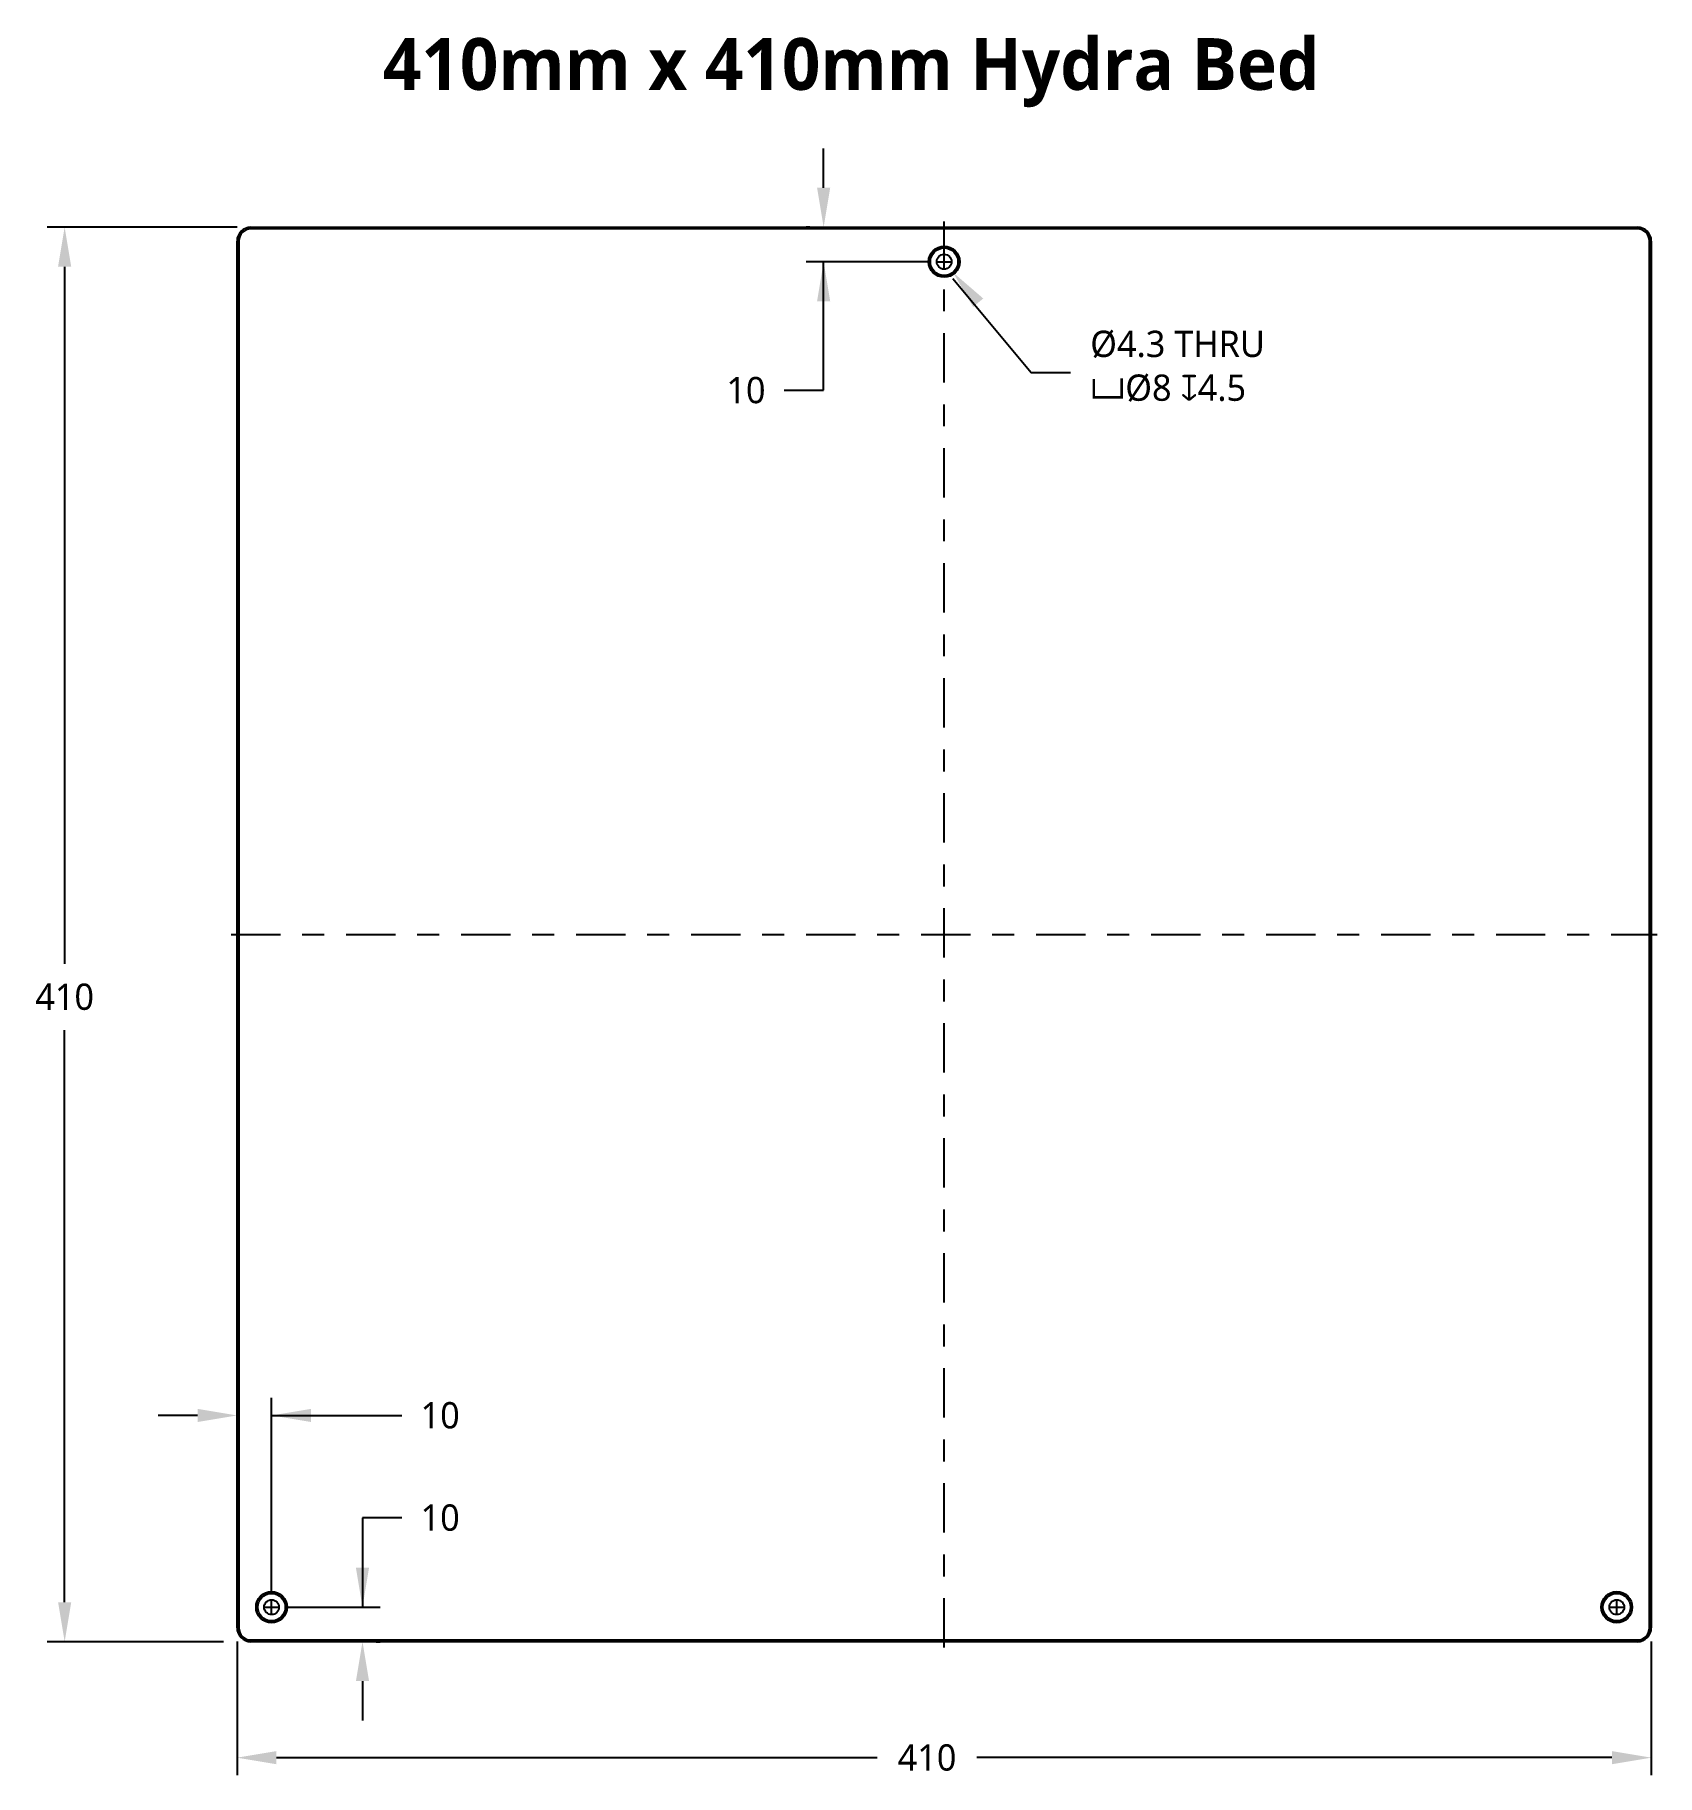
# Model space of a CAD drawing. Extents: x 2.9 to 10.31, y 0.29 to 8.23.
import ezdxf

# ---------------------------------------------------------------- set-up
doc = ezdxf.new("R2010")
doc.units = 0
doc.header["$LTSCALE"] = 0.5
doc.header["$MEASUREMENT"] = 0
doc.header["$PDMODE"] = 33
doc.header["$PDSIZE"] = 0.03937
doc.linetypes.add('CENTER', pattern=[0.72, 0.45, -0.09, 0.09, -0.09])
doc.layers.get('DEFPOINTS').update_dxf_attribs({"linetype": 'CONTINUOUS'})
for name, color, linetype in [('ANNOTATION_LINES', 7, 'CONTINUOUS'), ('ANNOTATION_TEXT', 7, 'CONTINUOUS'), ('CENTERLINES', 7, 'CENTER'), ('TANGENT_LINES', 7, 'CONTINUOUS'), ('VISIBLE', 7, 'CONTINUOUS')]:
    doc.layers.add(name, color=color, linetype=linetype)
doc.styles.add('ONSHAPE-STANDARD-DIMENSION', font='')
doc.styles.add('ONSHAPE-STANDARD-HOLE-CALL', font='Noto Sans', dxfattribs={"height": 0.12})
doc.styles.add('ONSHAPE-STANDARD-NOTESTYLE', font='Noto Sans', dxfattribs={"height": 0.12})
doc.styles.get('ONSHAPE-STANDARD-DIMENSION').set_extended_font_data('Noto Sans')
doc.dimstyles.new('ONSHAPE-STANDARD$0', dxfattribs={"dimtxt": 0.12, "dimasz": 0.18, "dimexe": 0.08, "dimexo": 0.0625, "dimgap": 0.09, "dimtad": 0, "dimtih": 1, "dimtoh": 1, "dimlfac": 25.4, "dimzin": 11, "dimtxsty": 'ONSHAPE-STANDARD-DIMENSION', "dimcen": 0.09, "dimclrd": 7, "dimclre": 7, "dimclrt": 7, "dimadec": 1, "dimazin": 3, "dimtfac": 1, "dimtofl": 0, "dimtmove": 0, "dimatfit": 3, "dimtolj": 1, "dimtzin": 11})

# ---------------------------------------------------------------- blocks, each defined once
blk = doc.blocks.new('*D1')
at = {"layer": 'ANNOTATION_TEXT', "color": 7}
for p, q in [((6.5039, 7.5358), (6.5039, 7.7158)), ((6.4414, 7.3558), (6.4239, 7.3558)), ((6.9917, 7.1983), (6.4239, 7.1983)), ((6.5039, 6.6116), (6.5039, 7.1983)), ((6.3239, 6.6116), (6.5039, 6.6116))]:
    blk.add_line(p, q, dxfattribs=at)
for points in [[(6.4739, 7.5358), (6.5339, 7.5358), (6.5039, 7.3558)], [(6.5339, 7.0183), (6.4739, 7.0183), (6.5039, 7.1983)]]:
    blk.add_solid(points, dxfattribs=at)
at = {"layer": 'DEFPOINTS', "color": 0}
for p in [(6.5039, 7.3558), (6.5039, 7.1983), (7.0542, 7.1983)]:
    blk.add_point(p, dxfattribs=at)
at = {"layer": 'ANNOTATION_TEXT', "color": 7, "insert": (6.1493, 6.6116), "char_height": 0.12, "attachment_point": 5, "style": 'ONSHAPE-STANDARD-DIMENSION'}
blk.add_mtext('\\A1;10', dxfattribs=at)
blk = doc.blocks.new('*D2')
at = {"layer": 'ANNOTATION_TEXT', "color": 7}
for p, q in [((3.8258, 1.9943), (3.8258, 2.0118)), ((3.9833, 1.119), (3.9833, 2.0118)), ((3.6458, 1.9318), (3.4658, 1.9318)), ((3.9833, 1.9318), (4.5786, 1.9318)), ((4.1633, 1.9318), (4.3433, 1.9318))]:
    blk.add_line(p, q, dxfattribs=at)
for points in [[(3.6458, 1.9018), (3.6458, 1.9618), (3.8258, 1.9318)], [(4.1633, 1.9618), (4.1633, 1.9018), (3.9833, 1.9318)]]:
    blk.add_solid(points, dxfattribs=at)
at = {"layer": 'DEFPOINTS', "color": 0}
for p in [(3.8258, 1.9318), (3.9833, 1.9318), (3.9833, 1.0565)]:
    blk.add_point(p, dxfattribs=at)
at = {"layer": 'ANNOTATION_TEXT', "color": 7, "insert": (4.7532, 1.9318), "char_height": 0.12, "attachment_point": 5, "style": 'ONSHAPE-STANDARD-DIMENSION'}
blk.add_mtext('\\A1;10', dxfattribs=at)
blk = doc.blocks.new('*D3')
at = {"layer": 'ANNOTATION_TEXT', "color": 7}
for p, q in [((4.5786, 1.4648), (4.3986, 1.4648)), ((4.3986, 1.4648), (4.3986, 1.0565)), ((4.0458, 1.0565), (4.4786, 1.0565)), ((4.4611, 0.8991), (4.4786, 0.8991)), ((4.3986, 0.7191), (4.3986, 0.5391))]:
    blk.add_line(p, q, dxfattribs=at)
for points in [[(4.3686, 1.2365), (4.4286, 1.2365), (4.3986, 1.0565)], [(4.4286, 0.7191), (4.3686, 0.7191), (4.3986, 0.8991)]]:
    blk.add_solid(points, dxfattribs=at)
at = {"layer": 'DEFPOINTS', "color": 0}
for p in [(3.9833, 1.0565), (4.3986, 0.8991), (4.3986, 0.8991)]:
    blk.add_point(p, dxfattribs=at)
at = {"layer": 'ANNOTATION_TEXT', "color": 7, "insert": (4.7532, 1.4648), "char_height": 0.12, "attachment_point": 5, "style": 'ONSHAPE-STANDARD-DIMENSION'}
blk.add_mtext('\\A1;10', dxfattribs=at)
blk = doc.blocks.new('*D4')
at = {"layer": 'ANNOTATION_TEXT', "color": 7}
for p, q in [((3.8258, 0.8996), (3.8258, 0.2896)), ((10.2825, 0.8996), (10.2825, 0.2896)), ((4.0058, 0.3696), (6.7483, 0.3696)), ((10.1025, 0.3696), (7.2038, 0.3696))]:
    blk.add_line(p, q, dxfattribs=at)
for points in [[(4.0058, 0.3996), (4.0058, 0.3396), (3.8258, 0.3696)], [(10.1025, 0.3396), (10.1025, 0.3996), (10.2825, 0.3696)]]:
    blk.add_solid(points, dxfattribs=at)
at = {"layer": 'DEFPOINTS', "color": 0}
for p in [(3.8258, 0.9621), (10.2825, 0.9621), (10.2825, 0.3696)]:
    blk.add_point(p, dxfattribs=at)
at = {"layer": 'ANNOTATION_TEXT', "color": 7, "insert": (6.976, 0.3696), "char_height": 0.12, "attachment_point": 5, "style": 'ONSHAPE-STANDARD-DIMENSION'}
blk.add_mtext('\\A1;410', dxfattribs=at)
blk = doc.blocks.new('*D5')
at = {"layer": 'ANNOTATION_TEXT', "color": 7}
for p, q in [((3.8263, 7.3558), (2.9588, 7.3558)), ((3.0388, 7.1758), (3.0388, 3.9939)), ((3.0388, 1.0791), (3.0388, 3.6909)), ((3.7633, 0.8991), (2.9588, 0.8991))]:
    blk.add_line(p, q, dxfattribs=at)
for points in [[(3.0688, 7.1758), (3.0088, 7.1758), (3.0388, 7.3558)], [(3.0088, 1.0791), (3.0688, 1.0791), (3.0388, 0.8991)]]:
    blk.add_solid(points, dxfattribs=at)
at = {"layer": 'DEFPOINTS', "color": 0}
for p in [(3.0388, 7.3558), (3.8888, 7.3558), (3.8888, 0.8991)]:
    blk.add_point(p, dxfattribs=at)
at = {"layer": 'ANNOTATION_TEXT', "color": 7, "insert": (3.0388, 3.8424), "char_height": 0.12, "attachment_point": 5, "style": 'ONSHAPE-STANDARD-DIMENSION'}
blk.add_mtext('\\A1;410', dxfattribs=at)

msp = doc.modelspace()

# ---------------------------------------------------------------- linework, layer by layer
at = {"layer": 'ANNOTATION_LINES', "color": 7, "extrusion": (0, 0.064109, -0.997943)}
msp.add_lwpolyline([(-7.09443, 7.13602), (-7.45115, 6.70614), (-7.63115, 6.70614)], dxfattribs=at)
at = {"layer": 'ANNOTATION_LINES', "color": 7}
msp.add_solid([(7.18645, 6.99226), (7.09443, 7.14984), (7.23258, 7.03062)], dxfattribs=at)
at = {"layer": 'CENTERLINES'}
for p, q in [((7.05416, 0.87205), (7.05416, 7.38276)), ((3.7988, 4.12741), (10.30951, 4.12741))]:
    msp.add_line(p, q, dxfattribs=at)
at = {"layer": 'TANGENT_LINES'}
for p, q in [((3.8888, 7.34788), (3.8888, 7.35576)), ((10.21951, 7.34788), (10.21951, 7.35576)), ((3.83368, 7.29276), (3.82581, 7.29276)), ((10.27463, 7.29276), (10.2825, 7.29276)), ((3.82581, 0.96205), (3.83368, 0.96205)), ((10.2825, 0.96205), (10.27463, 0.96205)), ((3.8888, 0.89906), (3.8888, 0.90694)), ((10.21951, 0.89906), (10.21951, 0.90694))]:
    msp.add_line(p, q, dxfattribs=at)
at = {"layer": 'VISIBLE'}
for p, q in [((3.8888, 7.35576), (10.21951, 7.35576)), ((10.21951, 7.34788), (3.8888, 7.34788)), ((3.82581, 0.96205), (3.82581, 7.29276)), ((3.83368, 7.29276), (3.83368, 0.96205)), ((10.27463, 0.96205), (10.27463, 7.29276)), ((10.2825, 7.29276), (10.2825, 0.96205)), ((3.8888, 0.90694), (10.21951, 0.90694)), ((10.21951, 0.89906), (3.8888, 0.89906))]:
    msp.add_line(p, q, dxfattribs=at)
at = {"layer": 'VISIBLE', "color": 7, "linetype": 'CONTINUOUS'}
for p, q in [((7.05416, 7.16228), (7.05416, 7.23428)), ((7.05416, 7.16228), (7.05416, 7.23428)), ((7.05416, 7.16228), (7.05416, 7.23428)), ((7.01816, 7.19828), (7.09016, 7.19828)), ((7.01816, 7.19828), (7.09016, 7.19828)), ((7.01816, 7.19828), (7.09016, 7.19828)), ((3.94729, 1.05654), (4.01929, 1.05654)), ((3.94729, 1.05654), (4.01929, 1.05654)), ((3.94729, 1.05654), (4.01929, 1.05654)), ((3.98329, 1.02054), (3.98329, 1.09254)), ((3.98329, 1.02054), (3.98329, 1.09254)), ((3.98329, 1.02054), (3.98329, 1.09254)), ((10.08902, 1.05654), (10.16102, 1.05654)), ((10.08902, 1.05654), (10.16102, 1.05654)), ((10.08902, 1.05654), (10.16102, 1.05654)), ((10.12502, 1.02054), (10.12502, 1.09254)), ((10.12502, 1.02054), (10.12502, 1.09254)), ((10.12502, 1.02054), (10.12502, 1.09254))]:
    msp.add_line(p, q, dxfattribs=at)
at = {"layer": 'VISIBLE'}
for centre, radius in [((7.05416, 7.19828), 0.07087), ((7.05416, 7.19828), 0.06299), ((7.05416, 7.19828), 0.03386), ((3.98329, 1.05654), 0.07087), ((3.98329, 1.05654), 0.06299), ((10.12502, 1.05654), 0.07087), ((10.12502, 1.05654), 0.06299), ((3.98329, 1.05654), 0.03386), ((10.12502, 1.05654), 0.03386)]:
    msp.add_circle(centre, radius, dxfattribs=at)
for centre, radius, start, end in [((3.8888, 7.29276), 0.06299, 90, 180), ((3.8888, 7.29276), 0.05512, 90, 180), ((10.21951, 7.29276), 0.06299, 0, 90), ((10.21951, 7.29276), 0.05512, 0, 90), ((3.8888, 0.96205), 0.06299, 180, 270), ((3.8888, 0.96205), 0.05512, 180, 270), ((10.21951, 0.96205), 0.05512, 270, 0), ((10.21951, 0.96205), 0.06299, 270, 0)]:
    msp.add_arc(centre, radius, start, end, dxfattribs=at)

# ---------------------------------------------------------------- texts
at = {"layer": 'ANNOTATION_TEXT', "insert": (4.49122, 8.21902), "char_height": 0.2362205, "width": 4.7787402, "attachment_point": 1, "style": 'ONSHAPE-STANDARD-NOTESTYLE'}
msp.add_mtext('{\\fNoto Sans|b1|i0|c0|p0;410mm x 410mm Hydra Bed}', dxfattribs=at)
at = {"layer": 'ANNOTATION_TEXT', "color": 7, "insert": (7.72115, 6.72084), "char_height": 0.12, "attachment_point": 4, "style": 'ONSHAPE-STANDARD-HOLE-CALL'}
msp.add_mtext('%%c4.3 THRU\\P{\\FGDT.SHX|c0;v}%%c8 {\\FGDT.SHX|c0;x}4.5', dxfattribs=at)

# ---------------------------------------------------------------- dimensions: what is measured, and where the dimension line sits
at = {"layer": 'ANNOTATION_TEXT'}
for base, p1, p2, picture, middle in [((6.50394, 7.19828), (6.50394, 7.35576, 0.02756), (7.05416, 7.19828, 0.03543), '*D1', (6.14934, 6.61165)), ((3.03883, 7.35576), (3.8888, 0.89906, 0.02756), (3.8888, 7.35576, 0.02756), '*D5', (3.03883, 3.84236)), ((4.39861, 0.89906), (3.98329, 1.05654, 0.03543), (4.39861, 0.89906, 0.02756), '*D3', (4.75321, 1.46485))]:
    dim = msp.add_linear_dim(base=base, p1=p1, p2=p2, angle=90, dimstyle='ONSHAPE-STANDARD$0', override={"dimlfac": 63.5, "dimpost": ''}, dxfattribs=at)
    dim.commit()
    dim.dimension.update_dxf_attribs({"geometry": picture, "text_midpoint": middle, "dimtype": 160})
for base, p1, p2, picture, middle in [((3.98329, 1.93177), (3.82581, 1.93177, 0.02756), (3.98329, 1.05654, 0.03543), '*D2', (4.75321, 1.93177)), ((10.2825, 0.36958), (3.82581, 0.96205, 0.02756), (10.2825, 0.96205, 0.02756), '*D4', (6.97602, 0.36958))]:
    dim = msp.add_linear_dim(base=base, p1=p1, p2=p2, dimstyle='ONSHAPE-STANDARD$0', override={"dimlfac": 63.5, "dimpost": ''}, dxfattribs=at)
    dim.commit()
    dim.dimension.update_dxf_attribs({"geometry": picture, "text_midpoint": middle, "dimtype": 160})

doc.saveas('drawing.dxf')
